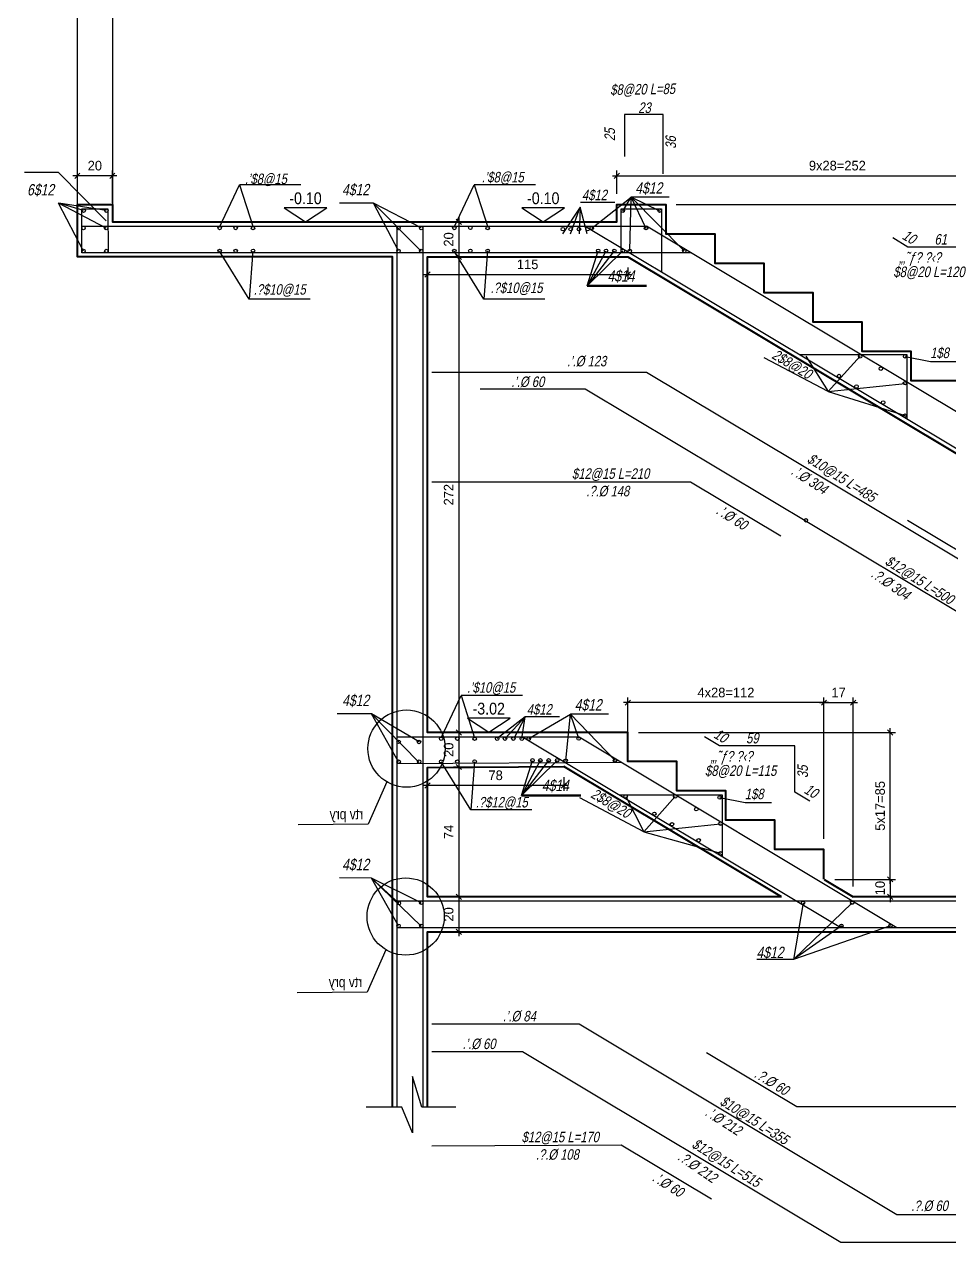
# Model space of a CAD drawing. Header units: inches. Extents: x -5298 to 11252, y 8210 to 22495.
# Drawn here: x 6466 to 6994, y 15013 to 15709 of the extents above; entities that cross this region are included whole.
import ezdxf
from ezdxf.enums import TextEntityAlignment as Align

# ---------------------------------------------------------------- set-up
doc = ezdxf.new("R2010")
doc.units = ezdxf.units.IN
doc.header["$LTSCALE"] = 11
doc.header["$MEASUREMENT"] = 0
doc.layers.get('Defpoints').update_dxf_attribs({"color": 40})
for name, color, linetype in [('BAR', 6, 'Continuous'), ('break', 1, 'Continuous'), ('C-TEXT3', 3, 'Continuous'), ('dim-50-v', 2, 'Continuous'), ('DIM_50', 3, 'Continuous'), ('iron-txt', 3, 'Continuous'), ('IRON6', 6, 'Continuous'), ('otm-text', 1, 'Continuous'), ('P-lines', 3, 'Continuous'), ('STAM', 1, 'Continuous'), ('TEXT3', 3, 'Continuous')]:
    doc.layers.add(name, color=color, linetype=linetype)
doc.layers.add('W', color=1, linetype='Continuous', lineweight=50)
doc.layers.add('W-Conc', color=3, linetype='Continuous', lineweight=40)
doc.styles.add('danmm', font='danmm.shx', dxfattribs={"width": 0.9})
doc.styles.add('HEBREW', font='hebtxt-weld.shx', dxfattribs={"width": 0.8, "oblique": 12})
doc.styles.add('HEBTXT', font='hebtxt-weld.shx')
doc.styles.add('ROMANS', font='romans')
doc.styles.add('tecno', font='techno_m')
doc.dimstyles.new('25', dxfattribs={"dimtxt": 5.5, "dimasz": 3, "dimexe": 3, "dimexo": 6, "dimgap": 3, "dimtad": 1, "dimdec": 0, "dimrnd": 0.5, "dimdsep": 46, "dimtxsty": 'HEBTXT', "dimblk1": 'OBLIQUE', "dimblk2": 'OBLIQUE', "dimsah": 1, "dimcen": 1, "dimdle": 2.5, "dimclre": 9, "dimclrt": 3, "dimadec": 0, "dimazin": 0, "dimtfac": 1, "dimtdec": 0, "dimtix": 1, "dimtmove": 2, "dimatfit": 3, "dimldrblk": 'OBLIQUE', "dimfxl": 1, "dimtolj": 1, "dimarcsym": 0})

# ---------------------------------------------------------------- blocks, each defined once
blk = doc.blocks.new('MF1')
blk.add_lwpolyline([(30, 20), (0, 0), (-30, 20)], close=True)
at = {"style": 'ROMANS'}
blk.add_attdef('0', text='', height=6, dxfattribs=at).set_placement((0, 25), align=Align.CENTER)
blk = doc.blocks.new('_OBLIQUE')
at = {"color": 0, "linetype": 'ByBlock'}
blk.add_line((-0.5, -0.5), (0.5, 0.5), dxfattribs=at)
blk = doc.blocks.new('*D843')
at = {"layer": 'Defpoints', "color": 0, "ltscale": 5, "transparency": 16777216}
for p in [(6719.41, 15596.47, 0.01), (6714.12, 15576.48), (6726.38, 15576.48, 0.01)]:
    blk.add_point(p, dxfattribs=at)
at = {"layer": 'dim-50-v', "color": 9, "lineweight": -2, "ltscale": 5, "transparency": 16777216}
for p, q in [((6713.41, 15596.47), (6711.12, 15596.47)), ((6720.38, 15576.48), (6711.12, 15576.48))]:
    blk.add_line(p, q, dxfattribs=at)
at = {"layer": 'dim-50-v', "color": 0, "lineweight": -2, "ltscale": 5, "transparency": 16777216}
blk.add_line((6714.12, 15598.97), (6714.12, 15573.98), dxfattribs=at)
at = {"layer": 'dim-50-v', "color": 0, "lineweight": -2, "ltscale": 5, "transparency": 16777216, "xscale": 3, "yscale": 3, "zscale": 3}
for p, rotation in [((6714.12, 15596.47), 90), ((6714.12, 15576.48), 270)]:
    blk.add_blockref('_OBLIQUE', p, dxfattribs=dict(at, rotation=rotation))
at = {"layer": 'dim-50-v', "color": 3, "ltscale": 5, "transparency": 16777216, "insert": (6708.37, 15586.48), "char_height": 5.5, "attachment_point": 5, "rotation": 90, "style": 'HEBTXT'}
blk.add_mtext('\\A1;20', dxfattribs=at)
blk = doc.blocks.new('*D844')
at = {"layer": 'Defpoints', "color": 0, "ltscale": 5, "transparency": 16777216}
for p in [(6726.38, 15576.48, 0.01), (6714.12, 15304.88), (6741.05, 15304.88, 0.01)]:
    blk.add_point(p, dxfattribs=at)
at = {"layer": 'dim-50-v', "color": 9, "lineweight": -2, "ltscale": 5, "transparency": 16777216}
for p, q in [((6720.38, 15576.48), (6711.12, 15576.48)), ((6735.05, 15304.88), (6711.12, 15304.88))]:
    blk.add_line(p, q, dxfattribs=at)
at = {"layer": 'dim-50-v', "color": 0, "lineweight": -2, "ltscale": 5, "transparency": 16777216}
blk.add_line((6714.12, 15578.98), (6714.12, 15302.38), dxfattribs=at)
at = {"layer": 'dim-50-v', "color": 0, "lineweight": -2, "ltscale": 5, "transparency": 16777216, "xscale": 3, "yscale": 3, "zscale": 3}
for p, rotation in [((6714.12, 15576.48), 90), ((6714.12, 15304.88), 270)]:
    blk.add_blockref('_OBLIQUE', p, dxfattribs=dict(at, rotation=rotation))
at = {"layer": 'dim-50-v', "color": 3, "ltscale": 5, "transparency": 16777216, "insert": (6708.37, 15440.68), "char_height": 5.5, "attachment_point": 5, "rotation": 90, "style": 'HEBTXT'}
blk.add_mtext('\\A1;272', dxfattribs=at)
blk = doc.blocks.new('*D845')
at = {"layer": 'Defpoints', "color": 0, "ltscale": 5, "transparency": 16777216}
for p in [(6741.05, 15304.88, 0.01), (6714.12, 15285.12), (6735.22, 15285.12, 0.01)]:
    blk.add_point(p, dxfattribs=at)
at = {"layer": 'dim-50-v', "color": 9, "lineweight": -2, "ltscale": 5, "transparency": 16777216}
for p, q in [((6735.05, 15304.88), (6711.12, 15304.88)), ((6729.22, 15285.12), (6711.12, 15285.12))]:
    blk.add_line(p, q, dxfattribs=at)
at = {"layer": 'dim-50-v', "color": 0, "lineweight": -2, "ltscale": 5, "transparency": 16777216}
blk.add_line((6714.12, 15307.38), (6714.12, 15282.62), dxfattribs=at)
at = {"layer": 'dim-50-v', "color": 0, "lineweight": -2, "ltscale": 5, "transparency": 16777216, "xscale": 3, "yscale": 3, "zscale": 3}
for p, rotation in [((6714.12, 15304.88), 90), ((6714.12, 15285.12), 270)]:
    blk.add_blockref('_OBLIQUE', p, dxfattribs=dict(at, rotation=rotation))
at = {"layer": 'dim-50-v', "color": 3, "ltscale": 5, "transparency": 16777216, "insert": (6708.37, 15295), "char_height": 5.5, "attachment_point": 5, "rotation": 90, "style": 'HEBTXT'}
blk.add_mtext('\\A1;20', dxfattribs=at)
blk = doc.blocks.new('*D846')
at = {"layer": 'Defpoints', "color": 0, "ltscale": 5, "transparency": 16777216}
for p in [(6735.22, 15285.12, 0.01), (6714.12, 15210.97), (6743.55, 15210.97, 0.01)]:
    blk.add_point(p, dxfattribs=at)
at = {"layer": 'dim-50-v', "color": 9, "lineweight": -2, "ltscale": 5, "transparency": 16777216}
for p, q in [((6729.22, 15285.12), (6711.12, 15285.12)), ((6737.55, 15210.97), (6711.12, 15210.97))]:
    blk.add_line(p, q, dxfattribs=at)
at = {"layer": 'dim-50-v', "color": 0, "lineweight": -2, "ltscale": 5, "transparency": 16777216}
blk.add_line((6714.12, 15287.62), (6714.12, 15208.47), dxfattribs=at)
at = {"layer": 'dim-50-v', "color": 0, "lineweight": -2, "ltscale": 5, "transparency": 16777216, "xscale": 3, "yscale": 3, "zscale": 3}
for p, rotation in [((6714.12, 15285.12), 90), ((6714.12, 15210.97), 270)]:
    blk.add_blockref('_OBLIQUE', p, dxfattribs=dict(at, rotation=rotation))
at = {"layer": 'dim-50-v', "color": 3, "ltscale": 5, "transparency": 16777216, "insert": (6708.37, 15248.04), "char_height": 5.5, "attachment_point": 5, "rotation": 90, "style": 'HEBTXT'}
blk.add_mtext('\\A1;74', dxfattribs=at)
blk = doc.blocks.new('*D847')
at = {"layer": 'Defpoints', "color": 0, "ltscale": 5, "transparency": 16777216}
for p in [(6743.55, 15210.97, 0.01), (6714.12, 15190.97), (6743.55, 15190.97, 0.01)]:
    blk.add_point(p, dxfattribs=at)
at = {"layer": 'dim-50-v', "color": 0, "lineweight": -2, "ltscale": 5, "transparency": 16777216}
blk.add_line((6714.12, 15213.47), (6714.12, 15188.47), dxfattribs=at)
at = {"layer": 'dim-50-v', "color": 9, "lineweight": -2, "ltscale": 5, "transparency": 16777216}
for p, q in [((6737.55, 15210.97), (6711.12, 15210.97)), ((6737.55, 15190.97), (6711.12, 15190.97))]:
    blk.add_line(p, q, dxfattribs=at)
at = {"layer": 'dim-50-v', "color": 0, "lineweight": -2, "ltscale": 5, "transparency": 16777216, "xscale": 3, "yscale": 3, "zscale": 3}
for p, rotation in [((6714.12, 15210.97), 90), ((6714.12, 15190.97), 270)]:
    blk.add_blockref('_OBLIQUE', p, dxfattribs=dict(at, rotation=rotation))
at = {"layer": 'dim-50-v', "color": 3, "ltscale": 5, "transparency": 16777216, "insert": (6708.37, 15200.97), "char_height": 5.5, "attachment_point": 5, "rotation": 90, "style": 'HEBTXT'}
blk.add_mtext('\\A1;20', dxfattribs=at)
blk = doc.blocks.new('*D818')
at = {"layer": 'Defpoints', "color": 0, "ltscale": 5, "transparency": 16777216}
for p in [(7056.33, 15622.86), (6804.33, 15606.47, 0.01), (7056.33, 15455.54, 0.01)]:
    blk.add_point(p, dxfattribs=at)
at = {"layer": 'dim-50-v', "color": 0, "lineweight": -2, "ltscale": 5, "transparency": 16777216}
blk.add_line((6801.83, 15622.86), (7058.83, 15622.86), dxfattribs=at)
at = {"layer": 'dim-50-v', "color": 9, "lineweight": -2, "ltscale": 5, "transparency": 16777216}
for p, q in [((6804.33, 15612.47), (6804.33, 15625.86)), ((7056.33, 15461.54), (7056.33, 15625.86))]:
    blk.add_line(p, q, dxfattribs=at)
at = {"layer": 'dim-50-v', "color": 0, "lineweight": -2, "ltscale": 5, "transparency": 16777216, "xscale": 3, "yscale": 3, "zscale": 3, "rotation": 180}
blk.add_blockref('_OBLIQUE', (6804.33, 15622.86), dxfattribs=at)
at = {"layer": 'dim-50-v', "color": 0, "lineweight": -2, "ltscale": 5, "transparency": 16777216, "xscale": 3, "yscale": 3, "zscale": 3}
blk.add_blockref('_OBLIQUE', (7056.33, 15622.86), dxfattribs=at)
at = {"layer": 'dim-50-v', "color": 3, "ltscale": 5, "transparency": 16777216, "insert": (6930.33, 15628.61), "char_height": 5.5, "attachment_point": 5, "style": 'HEBTXT'}
blk.add_mtext('\\A1;9x28=252', dxfattribs=at)
blk = doc.blocks.new('*D819')
at = {"layer": 'Defpoints', "color": 0, "ltscale": 5, "transparency": 16777216}
for p in [(6496.31, 15622.86), (6496.31, 15602.38, 0.01), (6516.31, 15601.47, 0.01)]:
    blk.add_point(p, dxfattribs=at)
at = {"layer": 'dim-50-v', "color": 0, "lineweight": -2, "ltscale": 5, "transparency": 16777216}
blk.add_line((6518.81, 15622.86), (6493.81, 15622.86), dxfattribs=at)
at = {"layer": 'dim-50-v', "color": 9, "lineweight": -2, "ltscale": 5, "transparency": 16777216}
for p, q in [((6496.31, 15608.38), (6496.31, 15625.86)), ((6516.31, 15607.47), (6516.31, 15625.86))]:
    blk.add_line(p, q, dxfattribs=at)
at = {"layer": 'dim-50-v', "color": 0, "lineweight": -2, "ltscale": 5, "transparency": 16777216, "xscale": 3, "yscale": 3, "zscale": 3, "rotation": 180}
blk.add_blockref('_OBLIQUE', (6496.31, 15622.86), dxfattribs=at)
at = {"layer": 'dim-50-v', "color": 0, "lineweight": -2, "ltscale": 5, "transparency": 16777216, "xscale": 3, "yscale": 3, "zscale": 3}
blk.add_blockref('_OBLIQUE', (6516.31, 15622.86), dxfattribs=at)
at = {"layer": 'dim-50-v', "color": 3, "ltscale": 5, "transparency": 16777216, "insert": (6506.31, 15628.61), "char_height": 5.5, "attachment_point": 5, "style": 'HEBTXT'}
blk.add_mtext('\\A1;20', dxfattribs=at)
blk = doc.blocks.new('*D820')
at = {"layer": 'Defpoints', "color": 0, "ltscale": 5, "transparency": 16777216}
for p in [(6832.33, 15606.47, 0.01), (7056.33, 15455.54, 0.01), (7073.99, 15455.54)]:
    blk.add_point(p, dxfattribs=at)
at = {"layer": 'dim-50-v', "color": 0, "lineweight": -2, "ltscale": 5, "transparency": 16777216}
blk.add_line((7073.99, 15608.97), (7073.99, 15453.04), dxfattribs=at)
at = {"layer": 'dim-50-v', "color": 9, "lineweight": -2, "ltscale": 5, "transparency": 16777216}
for p, q in [((6838.33, 15606.47), (7076.99, 15606.47)), ((7062.33, 15455.54), (7076.99, 15455.54))]:
    blk.add_line(p, q, dxfattribs=at)
at = {"layer": 'dim-50-v', "color": 0, "lineweight": -2, "ltscale": 5, "transparency": 16777216, "xscale": 3, "yscale": 3, "zscale": 3}
for p, rotation in [((7073.99, 15606.47), 90), ((7073.99, 15455.54), 270)]:
    blk.add_blockref('_OBLIQUE', p, dxfattribs=dict(at, rotation=rotation))
at = {"layer": 'dim-50-v', "color": 3, "ltscale": 5, "transparency": 16777216, "insert": (7068.24, 15531.01), "char_height": 5.5, "attachment_point": 5, "rotation": 90, "style": 'HEBTXT'}
blk.add_mtext('\\A1;9x17=153', dxfattribs=at)
blk = doc.blocks.new('*D862')
at = {"layer": 'Defpoints', "color": 0, "ltscale": 5, "transparency": 16777216}
for p in [(6922.87, 15220.97, 0.01), (6939.38, 15210.97, 0.01), (6960.5, 15210.97)]:
    blk.add_point(p, dxfattribs=at)
at = {"layer": 'dim-50-v', "color": 9, "lineweight": -2, "ltscale": 5, "transparency": 16777216}
for p, q in [((6928.87, 15220.97), (6963.5, 15220.97)), ((6945.38, 15210.97), (6963.5, 15210.97))]:
    blk.add_line(p, q, dxfattribs=at)
at = {"layer": 'dim-50-v', "color": 0, "lineweight": -2, "ltscale": 5, "transparency": 16777216}
for p, q in [((6960.5, 15220.97), (6960.5, 15223.97)), ((6960.5, 15220.97), (6960.5, 15210.97)), ((6960.5, 15210.97), (6960.5, 15207.97))]:
    blk.add_line(p, q, dxfattribs=at)
at = {"layer": 'dim-50-v', "color": 0, "lineweight": -2, "ltscale": 5, "transparency": 16777216, "xscale": 3, "yscale": 3, "zscale": 3}
for p, rotation in [((6960.5, 15220.97), 270), ((6960.5, 15210.97), 90)]:
    blk.add_blockref('_OBLIQUE', p, dxfattribs=dict(at, rotation=rotation))
at = {"layer": 'dim-50-v', "color": 3, "ltscale": 5, "transparency": 16777216, "insert": (6954.75, 15215.97), "char_height": 5.5, "attachment_point": 5, "rotation": 90, "style": 'HEBTXT'}
blk.add_mtext('\\A1;10', dxfattribs=at)
blk = doc.blocks.new('*D863')
at = {"layer": 'Defpoints', "color": 0, "ltscale": 5, "transparency": 16777216}
for p in [(6810.7, 15304.88, 0.01), (6960.5, 15304.88), (6922.87, 15220.97, 0.01)]:
    blk.add_point(p, dxfattribs=at)
at = {"layer": 'dim-50-v', "color": 9, "lineweight": -2, "ltscale": 5, "transparency": 16777216}
for p, q in [((6816.7, 15304.88), (6963.5, 15304.88)), ((6928.87, 15220.97), (6963.5, 15220.97))]:
    blk.add_line(p, q, dxfattribs=at)
at = {"layer": 'dim-50-v', "color": 0, "lineweight": -2, "ltscale": 5, "transparency": 16777216}
blk.add_line((6960.5, 15218.47), (6960.5, 15307.38), dxfattribs=at)
at = {"layer": 'dim-50-v', "color": 0, "lineweight": -2, "ltscale": 5, "transparency": 16777216, "xscale": 3, "yscale": 3, "zscale": 3}
for p, rotation in [((6960.5, 15304.88), 90), ((6960.5, 15220.97), 270)]:
    blk.add_blockref('_OBLIQUE', p, dxfattribs=dict(at, rotation=rotation))
at = {"layer": 'dim-50-v', "color": 3, "ltscale": 5, "transparency": 16777216, "insert": (6954.75, 15262.92), "char_height": 5.5, "attachment_point": 5, "rotation": 90, "style": 'HEBTXT'}
blk.add_mtext('\\A1;5x17=85', dxfattribs=at)
blk = doc.blocks.new('*D864')
at = {"layer": 'Defpoints', "color": 0, "ltscale": 5, "transparency": 16777216}
for p in [(6810.7, 15321.9), (6810.7, 15288.24, 0.01), (6922.7, 15238.02, 0.01)]:
    blk.add_point(p, dxfattribs=at)
at = {"layer": 'dim-50-v', "color": 9, "lineweight": -2, "ltscale": 5, "transparency": 16777216}
for p, q in [((6810.7, 15294.24), (6810.7, 15324.9)), ((6922.7, 15244.02), (6922.7, 15324.9))]:
    blk.add_line(p, q, dxfattribs=at)
at = {"layer": 'dim-50-v', "color": 0, "lineweight": -2, "ltscale": 5, "transparency": 16777216}
blk.add_line((6925.2, 15321.9), (6808.2, 15321.9), dxfattribs=at)
at = {"layer": 'dim-50-v', "color": 0, "lineweight": -2, "ltscale": 5, "transparency": 16777216, "xscale": 3, "yscale": 3, "zscale": 3, "rotation": 180}
blk.add_blockref('_OBLIQUE', (6810.7, 15321.9), dxfattribs=at)
at = {"layer": 'dim-50-v', "color": 0, "lineweight": -2, "ltscale": 5, "transparency": 16777216, "xscale": 3, "yscale": 3, "zscale": 3}
blk.add_blockref('_OBLIQUE', (6922.7, 15321.9), dxfattribs=at)
at = {"layer": 'dim-50-v', "color": 3, "ltscale": 5, "transparency": 16777216, "insert": (6866.7, 15327.65), "char_height": 5.5, "attachment_point": 5, "style": 'HEBTXT'}
blk.add_mtext('\\A1;4x28=112', dxfattribs=at)
blk = doc.blocks.new('*D865')
at = {"layer": 'Defpoints', "color": 0, "ltscale": 5, "transparency": 16777216}
for p in [(6939.38, 15321.9), (6922.7, 15238.02, 0.01), (6939.38, 15210.97, 0.01)]:
    blk.add_point(p, dxfattribs=at)
at = {"layer": 'dim-50-v', "color": 9, "lineweight": -2, "ltscale": 5, "transparency": 16777216}
for p, q in [((6922.7, 15244.02), (6922.7, 15324.9)), ((6939.38, 15216.97), (6939.38, 15324.9))]:
    blk.add_line(p, q, dxfattribs=at)
at = {"layer": 'dim-50-v', "color": 0, "lineweight": -2, "ltscale": 5, "transparency": 16777216}
blk.add_line((6920.2, 15321.9), (6941.88, 15321.9), dxfattribs=at)
at = {"layer": 'dim-50-v', "color": 0, "lineweight": -2, "ltscale": 5, "transparency": 16777216, "xscale": 3, "yscale": 3, "zscale": 3, "rotation": 180}
blk.add_blockref('_OBLIQUE', (6922.7, 15321.9), dxfattribs=at)
at = {"layer": 'dim-50-v', "color": 0, "lineweight": -2, "ltscale": 5, "transparency": 16777216, "xscale": 3, "yscale": 3, "zscale": 3}
blk.add_blockref('_OBLIQUE', (6939.38, 15321.9), dxfattribs=at)
at = {"layer": 'dim-50-v', "color": 3, "ltscale": 5, "transparency": 16777216, "insert": (6931.04, 15327.65), "char_height": 5.5, "attachment_point": 5, "style": 'HEBTXT'}
blk.add_mtext('\\A1;17', dxfattribs=at)
blk = doc.blocks.new('*D830')
at = {"layer": 'Defpoints', "color": 0, "ltscale": 5, "transparency": 16777216}
for p in [(6696.22, 15284.88, 0.01), (6774.17, 15285.35, 0.01), (6696.22, 15274.62)]:
    blk.add_point(p, dxfattribs=at)
at = {"layer": 'dim-50-v', "color": 0, "lineweight": -2, "ltscale": 5, "transparency": 16777216}
blk.add_line((6776.67, 15274.62), (6693.72, 15274.62), dxfattribs=at)
at = {"layer": 'dim-50-v', "color": 9, "lineweight": -2, "ltscale": 5, "transparency": 16777216}
for p, q in [((6696.22, 15278.88), (6696.22, 15271.62)), ((6774.17, 15279.35), (6774.17, 15271.62))]:
    blk.add_line(p, q, dxfattribs=at)
at = {"layer": 'dim-50-v', "color": 0, "lineweight": -2, "ltscale": 5, "transparency": 16777216, "xscale": 3, "yscale": 3, "zscale": 3, "rotation": 180}
blk.add_blockref('_OBLIQUE', (6696.22, 15274.62), dxfattribs=at)
at = {"layer": 'dim-50-v', "color": 0, "lineweight": -2, "ltscale": 5, "transparency": 16777216, "xscale": 3, "yscale": 3, "zscale": 3}
blk.add_blockref('_OBLIQUE', (6774.17, 15274.62), dxfattribs=at)
at = {"layer": 'dim-50-v', "color": 3, "ltscale": 5, "transparency": 16777216, "insert": (6735.2, 15280.37), "char_height": 5.5, "attachment_point": 5, "style": 'HEBTXT'}
blk.add_mtext('\\A1;78', dxfattribs=at)
blk = doc.blocks.new('*D831')
at = {"layer": 'Defpoints', "color": 0, "linetype": 'Continuous', "transparency": 16777216}
for p in [(6810.67, 15576.51, 0.01), (6696.22, 15566.47, 0.01), (6810.67, 15566.47)]:
    blk.add_point(p, dxfattribs=at)
at = {"layer": 'dim-50-v', "color": 9, "linetype": 'Continuous', "lineweight": -2, "transparency": 16777216}
for p, q in [((6696.22, 15572.47), (6696.22, 15569.47)), ((6810.67, 15570.51), (6810.67, 15563.47))]:
    blk.add_line(p, q, dxfattribs=at)
at = {"layer": 'dim-50-v', "color": 0, "linetype": 'Continuous', "lineweight": -2, "transparency": 16777216}
blk.add_line((6693.72, 15566.47), (6813.17, 15566.47), dxfattribs=at)
at = {"layer": 'dim-50-v', "color": 0, "linetype": 'Continuous', "lineweight": -2, "transparency": 16777216, "xscale": 3, "yscale": 3, "zscale": 3, "rotation": 180}
blk.add_blockref('_OBLIQUE', (6696.22, 15566.47), dxfattribs=at)
at = {"layer": 'dim-50-v', "color": 0, "linetype": 'Continuous', "lineweight": -2, "transparency": 16777216, "xscale": 3, "yscale": 3, "zscale": 3}
blk.add_blockref('_OBLIQUE', (6810.67, 15566.47), dxfattribs=at)
at = {"layer": 'dim-50-v', "color": 3, "linetype": 'Continuous', "transparency": 16777216, "insert": (6753.45, 15572.22), "char_height": 5.5, "attachment_point": 5, "style": 'HEBTXT'}
blk.add_mtext('\\A1;115', dxfattribs=at)

msp = doc.modelspace()

# ---------------------------------------------------------------- linework, layer by layer
at = {"color": 2, "elevation": -0.31}
for points in [[(6673.03, 15276.69), (6662.44, 15252.44), (6622.38, 15252.11)], [(6673.03, 15276.69), (6662.44, 15252.44), (6622.38, 15252.11)], [(6672.51, 15180.79), (6661.91, 15156.53), (6621.86, 15156.2)]]:
    msp.add_lwpolyline(points, dxfattribs=at)
at = {"color": 2}
for centre in [(6684.31, 15295.65, -0.31), (6684.31, 15295.65, -0.31), (6683.79, 15199.74, -0.31)]:
    msp.add_circle(centre, 22.06, dxfattribs=at)
at = {"layer": 'BAR', "linetype": 'Continuous'}
for p, q in [((6908.78, 15520.72, -0.35), (6970.01, 15520.72, -0.35)), ((6970.01, 15520.72, -0.35), (6969.97, 15484.11, -0.36)), ((6805.72, 15269.33, -0.3), (6864.64, 15269.33, -0.3)), ((6864.64, 15269.33, -0.3), (6864.59, 15234.06, -0.31))]:
    msp.add_line(p, q, dxfattribs=at)
at = {"layer": 'BAR'}
for points, elevation in [([(6830.76, 15623.86), (6830.76, 15657.93), (6808.76, 15657.93), (6808.76, 15633.93)], -0.31), ([(6698.72, 15510.72), (6821.3, 15510.72), (7081.84, 15354.68), (7141.84, 15354.68)], -0.3), ([(7183.7, 15344.87), (7047.11, 15344.87), (6786.32, 15500.92), (6726.32, 15500.92)], -0.31), ([(6698.72, 15447.98), (6846.48, 15448), (6897.96, 15417.17)], -0.3), ([(7183.7, 15395.1), (7021.89, 15395.1), (6970.4, 15425.9)], -0.31), ([(6698.72, 15138.38), (6782.9, 15138.38), (6964.28, 15029.45), (7024.28, 15029.45)], -0.3), ([(7183.7, 15013.46), (6932.37, 15013.46), (6750.52, 15122.39), (6698.72, 15122.39)], -0.31), ([(7183.7, 15091.09), (6907.1, 15091.09), (6855.63, 15121.92)], -0.25), ([(6698.72, 15068.69), (6806.94, 15069.34), (6858.38, 15038.45)], -0.3)]:
    msp.add_lwpolyline(points, dxfattribs=dict(at, elevation=elevation))
at = {"layer": 'BAR', "linetype": 'Continuous'}
for points, elevation in [([(6498.82, 15578.87), (6498.81, 15603.97), (6513.81, 15603.97), (6513.82, 15578.87)], -0.3), ([(6806.83, 15578.91), (6806.83, 15603.97), (6829.83, 15603.97), (6829.83, 15567.95)], -0.3), ([(6498.81, 15593.99), (6821.3, 15593.99)], -0.31), ([(6678.72, 15593.99), (6678.72, 15090.97)], -0.3), ([(6693.72, 15090.96), (6693.72, 15593.99)], -0.3), ([(6786.31, 15593.99), (7047.11, 15437.95)], -0.31), ([(7081.84, 15437.95), (6821.3, 15593.99)], -0.3), ([(7022.16, 15550.56), (7013.63, 15555.77), (7013.63, 15582.1), (6970.52, 15582.1), (6961.98, 15587.31)], -0.31), ([(6846.48, 15578.91), (6498.82, 15578.87)], -0.31), ([(6678.72, 15302.39), (6782.9, 15302.39)], -0.31), ([(6750.52, 15302.39), (6932.37, 15193.46)], -0.31), ([(6782.9, 15302.39), (6964.28, 15193.46)], -0.3), ([(6914.6, 15265.64), (6906.06, 15270.85), (6906.06, 15297.18), (6862.95, 15297.18), (6854.42, 15302.4)], -0.31), ([(6678.72, 15287.18), (6806.94, 15287.95)], -0.31), ([(7203.72, 15208.6), (6678.72, 15208.6)], -0.31), ([(6678.72, 15193.46), (7203.72, 15193.46)], -0.31)]:
    msp.add_lwpolyline(points, dxfattribs=dict(at, elevation=elevation))
at = {"layer": 'break', "elevation": -0.31}
msp.add_lwpolyline([(6712.42, 15090.92), (6692.96, 15090.92), (6687.78, 15108.34), (6687.78, 15076.24), (6681.66, 15090.92), (6661.27, 15090.92)], dxfattribs=at)
at = {"layer": 'IRON6'}
for centre in [(6499.91, 15602.95, -0.3), (6512.84, 15602.96, -0.3), (6807.84, 15602.95, -0.3), (6828.83, 15602.95, -0.3), (6499.84, 15592.98, -0.31), (6512.77, 15592.99, -0.31), (6577.57, 15593.04, -0.2), (6586.77, 15593.06, -0.2), (6596.64, 15592.99, -0.2), (6679.71, 15593.04, -0.32), (6692.64, 15593.05, -0.32), (6711.58, 15593.06, -0.2), (6720.78, 15593.08, -0.2), (6730.66, 15593.01, -0.2), (6773.54, 15592.35, -0.3), (6778.06, 15592.34, -0.3), (6782.75, 15592.34, -0.3), (6787.67, 15592.34, -0.3), (6790.03, 15592.97, -0.31), (6821.03, 15592.98, -0.31), (6499.83, 15579.83, -0.31), (6512.82, 15579.83, -0.3), (6577.57, 15579.88, -0.31), (6586.77, 15579.93, -0.31), (6596.64, 15579.99, -0.31), (6679.7, 15579.89, -0.31), (6692.69, 15579.89, -0.31), (6711.58, 15579.9, -0.31), (6720.78, 15579.95, -0.31), (6730.66, 15580.01, -0.31), (6793.72, 15579.94, -0.31), (6798.24, 15579.94, -0.31), (6802.93, 15579.94, -0.31), (6807.85, 15579.94, -0.31), (6811.79, 15579.91, -0.31), (6842.91, 15579.89, -0.31), (6943.36, 15519.74, -0.35), (6969.01, 15519.7, -0.35), (6955.18, 15512.66, -0.31), (6931.24, 15508.47, -0.3), (6968.98, 15504.34, -0.31), (6941.24, 15502.48, -0.3), (6956.51, 15493.34, -0.3), (6968.97, 15485.87, -0.31), (6912.37, 15426.06, -0.31), (6704.11, 15301.34, -0.2), (6713.31, 15301.36, -0.2), (6723.19, 15301.3, -0.2), (6736.04, 15301.34, -0.3), (6740.56, 15301.34, -0.3), (6745.26, 15301.34, -0.3), (6750.17, 15301.34, -0.3), (6754.15, 15301.36, -0.31), (6782.64, 15301.39, -0.3), (6679.77, 15299.48, -0.31), (6691.45, 15299.46, -0.31), (6679.76, 15288.15, -0.31), (6691.49, 15288.15, -0.31), (6704.11, 15288.18, -0.31), (6713.31, 15288.24, -0.31), (6723.19, 15288.3, -0.31), (6756.22, 15288.94, -0.31), (6760.74, 15288.93, -0.31), (6765.43, 15288.93, -0.31), (6770.35, 15288.93, -0.31), (6775.22, 15288.76, -0.31), (6803.39, 15288.93, -0.31), (6809.45, 15268.26, -0.31), (6837.68, 15268.33, -0.3), (6863.14, 15267.75, -0.3), (6849.79, 15261.05, -0.3), (6825.86, 15258.43, -0.31), (6835.86, 15252.44, -0.31), (6863.59, 15252.73, -0.3), (6851.13, 15243.3, -0.31), (6863.59, 15235.83, -0.31), (6679.9, 15207.39, -0.31), (6692.75, 15207.61, -0.3), (6910.76, 15207.55, -0.31), (6938.8, 15207.6, -0.3), (6679.74, 15194.42, -0.31), (6692.71, 15194.45, -0.31), (6932.62, 15194.46, -0.31), (6960.65, 15194.46, -0.31)]:
    msp.add_circle(centre, 1, dxfattribs=at)
at = {"layer": 'STAM', "ltscale": 50}
for p, q in [((6577.57, 15593.52, -0.31), (6588.89, 15617.64, -0.31)), ((6588.89, 15617.64, -0.31), (6596.64, 15593.47, -0.31)), ((6711.58, 15593.54, -0.31), (6722.9, 15617.66, -0.31)), ((6722.9, 15617.66, -0.31), (6730.66, 15593.49, -0.31)), ((6594.44, 15552.38, -0.4), (6577.57, 15579.82, -0.31)), ((6596.49, 15579.86, -0.31), (6594.44, 15552.38, -0.4)), ((6728.46, 15552.4, -0.4), (6711.58, 15579.84, -0.31)), ((6730.5, 15579.88, -0.31), (6728.46, 15552.4, -0.4)), ((6704.11, 15301.83, -0.31), (6715.43, 15325.94, -0.31)), ((6715.43, 15325.94, -0.31), (6723.19, 15301.78, -0.31)), ((6720.98, 15260.68, -0.4), (6704.11, 15288.13, -0.31)), ((6723.03, 15288.17, -0.31), (6720.98, 15260.68, -0.4))]:
    msp.add_line(p, q, dxfattribs=at)
at = {"layer": 'STAM'}
for p, q in [((6623.91, 15617.64, -0.31), (6588.89, 15617.64, -0.31)), ((6757.92, 15617.66, -0.31), (6722.9, 15617.66, -0.31)), ((6790.03, 15592.97, -0.31), (6812.51, 15610.58, -0.31)), ((6807.87, 15602.72, -0.3), (6812.51, 15610.58, -0.31)), ((6811.79, 15579.91, -0.31), (6812.51, 15610.58, -0.31)), ((6821.06, 15592.75, -0.31), (6812.51, 15610.58, -0.31)), ((6834.21, 15610.58, -0.31), (6812.51, 15610.58, -0.31)), ((6842.91, 15579.89, -0.31), (6812.51, 15610.58, -0.31)), ((6828.86, 15602.72, -0.3), (6812.51, 15610.58, -0.31)), ((6512.77, 15592.99, -0.31), (6485.64, 15607.13, -0.31)), ((6499.83, 15579.83, -0.31), (6485.64, 15607.13, -0.31)), ((6512.84, 15602.96, -0.3), (6485.72, 15607.13, -0.31)), ((6499.84, 15602.97, -0.31), (6485.72, 15607.13, -0.31)), ((6692.64, 15593.05, -0.32), (6665.52, 15607.19, -0.31)), ((6679.7, 15579.89, -0.31), (6665.52, 15607.19, -0.31)), ((6629.3, 15552.38, -0.4), (6594.44, 15552.38, -0.4)), ((6763.32, 15552.4, -0.4), (6728.46, 15552.4, -0.4)), ((6943.36, 15519.74, -0.35), (6925.17, 15499.53, -0.37)), ((6925.17, 15499.53, -0.37), (6968.97, 15504.12, -0.36)), ((6750.45, 15325.94, -0.31), (6715.43, 15325.94, -0.31)), ((6691.45, 15299.46, -0.31), (6664.32, 15315.45, -0.31)), ((6679.76, 15288.15, -0.31), (6664.32, 15315.45, -0.31)), ((6754.15, 15301.36, -0.31), (6777.91, 15315.38, -0.31)), ((6775.22, 15288.76, -0.31), (6777.91, 15315.38, -0.31)), ((6782.64, 15301.39, -0.3), (6777.91, 15315.38, -0.31)), ((6799.62, 15315.38, -0.31), (6777.91, 15315.38, -0.31)), ((6803.39, 15288.93, -0.31), (6777.91, 15315.38, -0.31)), ((6837.68, 15268.33, -0.3), (6819.79, 15248.14, -0.31)), ((6755.85, 15260.68, -0.4), (6720.98, 15260.68, -0.4)), ((6819.79, 15248.14, -0.31), (6863.59, 15252.73, -0.3)), ((6692.75, 15207.61, -0.3), (6664.3, 15221.72, -0.31)), ((6679.74, 15194.42, -0.31), (6664.3, 15221.72, -0.31)), ((6679.9, 15207.39, -0.31), (6664.43, 15221.5, -0.31)), ((6938.8, 15207.6, -0.3), (6905.23, 15175.1, -0.31)), ((6910.76, 15207.55, -0.31), (6905.23, 15175.1, -0.31)), ((6960.65, 15194.46, -0.31), (6905.23, 15175.1, -0.31)), ((6932.62, 15194.46, -0.31), (6905.23, 15175.1, -0.31)), ((6905.23, 15175.1, -0.31), (6884.4, 15175.1, -0.31))]:
    msp.add_line(p, q, dxfattribs=at)
at = {"layer": 'STAM', "linetype": 'Continuous'}
for p, q in [((6925.17, 15499.53, -0.37), (6888.61, 15518.83, -0.37)), ((6912.37, 15519.74, -0.31), (6925.17, 15499.53, -0.37)), ((6819.79, 15248.14, -0.31), (6783.23, 15267.44, -0.31)), ((6809.45, 15268.26, -0.31), (6819.79, 15248.14, -0.31))]:
    msp.add_line(p, q, dxfattribs=at)
at = {"layer": 'STAM', "linetype": 'Continuous', "elevation": -0.3}
msp.add_lwpolyline([(6496.31, 15816.46), (6516.31, 15816.46), (6516.31, 15606.47), (6496.31, 15606.47)], close=True, dxfattribs=at)
at = {"layer": 'STAM'}
for points, elevation in [([(6512.72, 15597.18), (6485.64, 15624.63), (6466.06, 15624.63)], -0.3), ([(6692.59, 15579.74), (6665.52, 15607.19), (6645.93, 15607.19)], -0.31), ([(6691.4, 15287.99), (6664.32, 15315.45), (6644.74, 15315.45)], -0.31), ([(6692.61, 15194.29), (6664.3, 15221.72), (6645.96, 15221.75)], -0.32)]:
    msp.add_lwpolyline(points, dxfattribs=dict(at, elevation=elevation))
at = {"layer": 'STAM', "linetype": 'Continuous'}
for points, elevation in [([(6787.48, 15589.65), (6783.41, 15604.84), (6773.35, 15589.65)], 58220), ([(6777.87, 15589.65), (6783.41, 15604.84), (6782.9, 15589.65)], 58220), ([(6803.25, 15607.53), (6783.59, 15607.53)], -58220.64), ([(6802.93, 15579.94), (6787.47, 15559.93), (6793.72, 15579.94)], -0.33), ([(6807.85, 15579.94), (6787.47, 15559.93), (6793.72, 15579.94)], -0.33), ([(6798.11, 15579.86), (6787.47, 15559.93), (6793.72, 15579.94)], -0.33), ([(6807.85, 15579.94), (6787.47, 15559.93), (6793.72, 15579.94)], -0.33), ([(6969.01, 15519.7), (6983.46, 15516.83), (6998.51, 15516.83)], -0.35), ([(6925.17, 15499.53), (6968.97, 15485.87)], -0.37), ([(6750.17, 15301.34), (6752.08, 15313.7), (6736.04, 15301.34)], -0.32), ([(6740.56, 15301.34), (6752.08, 15313.7), (6745.59, 15301.34)], -0.32), ([(6771.74, 15313.7), (6752.08, 15313.7)], -0.31), ([(6765.43, 15288.93), (6749.98, 15268.92), (6756.22, 15288.94)], -0.33), ([(6770.35, 15288.93), (6749.98, 15268.92), (6756.22, 15288.94)], -0.33), ([(6760.61, 15288.85), (6749.98, 15268.92), (6756.22, 15288.94)], -0.33), ([(6770.35, 15288.93), (6749.98, 15268.92), (6756.22, 15288.94)], -0.33), ([(6863.14, 15267.75), (6877.59, 15264.88), (6892.64, 15264.88)], -0.3), ([(6819.79, 15248.14), (6863.59, 15235.83)], -0.31)]:
    msp.add_lwpolyline(points, dxfattribs=dict(at, elevation=elevation))
at = {"layer": 'W', "ltscale": 5, "elevation": -0.33}
for points in [[(6787.47, 15559.93), (6821.37, 15559.93)], [(6749.98, 15268.92), (6783.87, 15268.92)]]:
    msp.add_lwpolyline(points, dxfattribs=at)
at = {"layer": 'W-Conc', "ltscale": 5, "elevation": -0.3}
for points in [[(6676.22, 15090.97), (6676.22, 15576.47), (6496.31, 15576.47), (6496.31, 15606.47), (6516.31, 15606.47), (6516.31, 15596.47), (6804.33, 15596.47), (6804.33, 15606.47), (6832.33, 15606.47), (6832.33, 15589.7), (6860.33, 15589.7), (6860.33, 15572.93), (6888.33, 15572.93), (6888.33, 15556.16), (6916.33, 15556.16), (6916.33, 15539.39), (6944.33, 15539.39), (6944.33, 15522.62), (6972.33, 15522.62), (6972.33, 15505.85), (7000.33, 15505.85)], [(6922.7, 15221.07), (6922.7, 15238.02), (6894.7, 15238.02), (6894.7, 15254.76), (6866.7, 15254.76), (6866.7, 15271.5), (6838.7, 15271.5), (6838.7, 15288.24), (6810.7, 15288.24), (6810.7, 15304.88), (6696.22, 15304.88), (6696.22, 15576.47), (6810.67, 15576.51), (7046.43, 15435.45)], [(7046.43, 15435.45), (7186.22, 15435.45), (7186.22, 15210.97), (6939.38, 15210.97)], [(6898.35, 15210.97), (6696.22, 15210.97), (6696.22, 15284.88), (6774.21, 15285.35)], [(6898.35, 15210.97), (6774.17, 15285.35)], [(6922.87, 15220.97), (6939.38, 15210.97)], [(6696.22, 15090.97), (6696.23, 15190.97), (7186.22, 15190.97), (7186.22, 15090.97)]]:
    msp.add_lwpolyline(points, dxfattribs=at)

# ---------------------------------------------------------------- block references
at = {"layer": 'P-lines', "color": 3}
ref = msp.add_blockref('MF1', (6626.6, 15596.47, -0.3), dxfattribs=dict(at, xscale=-0.4065600000089035, yscale=0.4065600000089035, zscale=0.4065600000089035))
ref.add_attrib('-3.25', '-0.10', dxfattribs={"layer": 'otm-text', "height": 6.75, "style": 'danmm', "width": 0.9}).set_placement((6626.6, 15606.64, -0.3), align=Align.CENTER)
ref = msp.add_blockref('MF1', (6762.38, 15596.47, -0.3), dxfattribs=dict(at, xscale=-0.4065600000089035, yscale=0.4065600000089035, zscale=0.4065600000089035))
ref.add_attrib('-3.25', '-0.10', dxfattribs={"layer": 'otm-text', "height": 6.75, "style": 'danmm', "width": 0.9}).set_placement((6762.38, 15606.64, -0.3), align=Align.CENTER)
ref = msp.add_blockref('MF1', (6731.25, 15304.96, -0.3), dxfattribs=dict(at, xscale=-0.4065600000089035, yscale=0.4065600000089035, zscale=0.4065600000089035))
ref.add_attrib('-3.25', '-3.02', dxfattribs={"layer": 'otm-text', "height": 6.75, "style": 'danmm', "width": 0.9}).set_placement((6731.25, 15315.12, -0.3), align=Align.CENTER)

# ---------------------------------------------------------------- texts
at = {"layer": 'C-TEXT3', "style": 'HEBREW', "oblique": 12, "width": 0.8}
for s, rotation, p in [('$8@20 L=85', 0.88316, (6837.69, 15669.57, -2966.73)), ('$10@15 L=485', 327.80427, (6949.98, 15436.02, -0.32)), ('.’.%%129 304', 327.23814, (6922.25, 15440.62, -0.31)), ('.’.%%129 60', 327.80427, (6876.56, 15420.16, -0.31)), ('$12@15 L=500', 327.80427, (6994.48, 15377.63, -0.31)), ('.%%154.%%129 304', 325.41699, (6969.3, 15380.18, -0.31)), ('.%%154.%%129 60', 328.31789, (6900.3, 15097.22, -0.25)), ('$10@15 L=355', 327.80427, (6900.11, 15069.07, -0.32)), ('.’.%%129 212', 327.23814, (6873.18, 15074.33, -0.31)), ('$12@15 L=515', 327.80427, (6884.12, 15044.68, -0.31)), ('.%%154.%%129 212', 325.41699, (6858.94, 15047.23, -0.31)), ('.’.%%129 60', 327.80427, (6840.12, 15039.11, -0.31))]:
    msp.add_text(s, height=6, rotation=rotation, dxfattribs=at).set_placement(p, align=Align.RIGHT)
for s, p in [('.’.%%129 123', (6798.4, 15513.96, -0.31)), ('.’.%%129 60', (6762.97, 15502.19, -0.31)), ('$12@15 L=210', (6822.96, 15449.72, -0.32)), ('.%%154.%%129 148', (6811.52, 15439.73, -0.32)), ('.’.%%129 84', (6758.17, 15139.82, -0.31)), ('.’.%%129 60', (6735.17, 15124.01, -0.31)), ('$12@15 L=170', (6794.2, 15070.8, -0.31)), ('.%%154.%%129 108', (6782.76, 15060.81, -0.31)), ('.%%154.%%129 60', (6993.5, 15031.51, -0.31))]:
    msp.add_text(s, height=6, dxfattribs=at).set_placement(p, align=Align.RIGHT)
at = {"layer": 'DIM_50', "style": 'tecno', "text_generation_flag": 2}
for p in [(6659.49, 15255.31, -0.31), (6659.49, 15255.31, -0.31), (6658.97, 15159.4, -0.31)]:
    msp.add_text('rtv pry', height=6, dxfattribs=at).set_placement(p)
at = {"layer": 'iron-txt', "style": 'HEBREW', "oblique": 12, "width": 0.8}
for s, p in [('6$12', (6467.59, 15611.62, -0.32)), ('4$12', (6647.46, 15611.68, -0.33)), ('4$12', (6814.9, 15612.61, -0.31)), ('4$14', (6799.06, 15562.38, -55346.36)), ('4$12', (6647.52, 15319.94, -0.32)), ('4$12', (6780.3, 15317.41, -0.31)), ('4$14', (6761.56, 15271.38, -55346.36)), ('4$12', (6647.5, 15226.21, -0.32)), ('4$12', (6884.14, 15175.98, -0.31))]:
    msp.add_text(s, height=6.5, dxfattribs=at).set_placement(p)
at = {"layer": 'TEXT3', "style": 'HEBREW', "oblique": 12, "width": 0.8}
for s, height, p in [('23', 6.02, (6816.63, 15658.71, -0.31)), ('4$12', 6, (6784.46, 15608.88, -58220.65)), ('61', 6.02, (6985.79, 15583.53, -0.31)), ('„‚˜ƒ\x8e \x8c‹\x8c', 6.02, (6965.57, 15573.17, -0.31)), ('$8@20 L=120', 6.0201, (6962.33, 15564.97, -0.31)), ('1$8', 6.02, (6983.34, 15518.71, -0.35)), ('4$12', 6, (6752.95, 15315.05, -0.32)), ('59', 6.02, (6878.23, 15298.62, -0.31)), ('„‚˜ƒ\x8e \x8c‹\x8c', 6.02, (6858.01, 15288.25, -0.31)), ('$8@20 L=115', 6.0201, (6854.76, 15280.05, -0.31)), ('1$8', 6.02, (6877.47, 15266.76, -0.3))]:
    msp.add_text(s, height=height, dxfattribs=at).set_placement(p)
for s, rotation, p in [('25', 90, (6803.36, 15642.74, -0.31)), ('36', 90, (6838.2, 15638.23, -0.31)), ('10', 329.51542, (6966.83, 15587.09, -0.31)), ('2$8@20', 329.23043, (6892.43, 15518.9, -0.31)), ('10', 329.51542, (6859.26, 15302.17, -0.31)), ('35', 90, (6913.51, 15278.87, -0.31)), ('2$8@20', 329.23043, (6789.02, 15268.09, -0.31)), ('10', 329.51542, (6910.86, 15270.58, -0.31))]:
    msp.add_text(s, height=6.02, rotation=rotation, dxfattribs=at).set_placement(p)
for s, p in [('.’$8@15', (6603.98, 15620.72, -0.4)), ('.’$8@15', (6739.21, 15621.68, -0.31)), ('.%%154$10@15', (6611.87, 15557.55, -0.4)), ('.%%154$10@15', (6747.1, 15558.5, -0.31)), ('.’$10@15', (6732.62, 15330.19, -0.31)), ('.%%154$12@15', (6738.66, 15264.65, -0.31))]:
    msp.add_text(s, height=6, dxfattribs=at).set_placement(p, align=Align.MIDDLE)

# ---------------------------------------------------------------- dimensions: what is measured, and where the dimension line sits
at = {"layer": 'dim-50-v', "ltscale": 5}
for base, p1, p2, picture, middle in [((6496.31, 15622.86, -0.31), (6516.31, 15601.47, -0.3), (6496.31, 15602.38, -0.3), '*D819', (6506.31, 15628.61, -0.31)), ((6939.38, 15321.9, -0.31), (6922.7, 15238.02, -0.3), (6939.38, 15210.97, -0.3), '*D865', (6931.04, 15327.65, -0.31)), ((6696.22, 15274.62, -0.31), (6774.17, 15285.35, -0.3), (6696.22, 15284.88, -0.3), '*D830', (6735.2, 15280.37, -0.31))]:
    dim = msp.add_linear_dim(base=base, p1=p1, p2=p2, dimstyle='25', dxfattribs=at)
    dim.commit()
    dim.dimension.update_dxf_attribs({"geometry": picture, "text_midpoint": middle})
for base, p1, p2, text, picture, middle in [((7056.33, 15622.86, -0.31), (6804.33, 15606.47, -0.3), (7056.33, 15455.54, -0.3), '9x28=<>', '*D818', (6930.33, 15628.61, -0.31)), ((6810.7, 15321.9, -0.31), (6922.7, 15238.02, -0.3), (6810.7, 15288.24, -0.3), '4x28=<>', '*D864', (6866.7, 15327.65, -0.31))]:
    dim = msp.add_linear_dim(base=base, p1=p1, p2=p2, text=text, dimstyle='25', dxfattribs=at)
    dim.commit()
    dim.dimension.update_dxf_attribs({"geometry": picture, "text_midpoint": middle})
for base, p1, p2, text, picture, middle in [((7073.99, 15455.54, -0.31), (6832.33, 15606.47, -0.3), (7056.33, 15455.54, -0.3), '9x17=153', '*D820', (7068.24, 15531.01, -0.31)), ((6960.5, 15304.88, -0.31), (6922.87, 15220.97, -0.3), (6810.7, 15304.88, -0.3), '5x17=85', '*D863', (6954.75, 15262.92, -0.31))]:
    dim = msp.add_linear_dim(base=base, p1=p1, p2=p2, angle=90, text=text, dimstyle='25', dxfattribs=at)
    dim.commit()
    dim.dimension.update_dxf_attribs({"geometry": picture, "text_midpoint": middle})
for base, p1, p2, picture, middle in [((6714.12, 15576.48, -0.31), (6719.41, 15596.47, -0.3), (6726.38, 15576.48, -0.3), '*D843', (6708.37, 15586.48, -0.31)), ((6714.12, 15304.88, -0.31), (6726.38, 15576.48, -0.3), (6741.05, 15304.88, -0.3), '*D844', (6708.37, 15440.68, -0.31)), ((6714.12, 15285.12, -0.31), (6741.05, 15304.88, -0.3), (6735.22, 15285.12, -0.3), '*D845', (6708.37, 15295, -0.31)), ((6714.12, 15210.97, -0.31), (6735.22, 15285.12, -0.3), (6743.55, 15210.97, -0.3), '*D846', (6708.37, 15248.04, -0.31)), ((6960.5, 15210.97, -0.31), (6922.87, 15220.97, -0.3), (6939.38, 15210.97, -0.3), '*D862', (6954.75, 15215.97, -0.31)), ((6714.12, 15190.97, -0.31), (6743.55, 15210.97, -0.3), (6743.55, 15190.97, -0.3), '*D847', (6708.37, 15200.97, -0.31))]:
    dim = msp.add_linear_dim(base=base, p1=p1, p2=p2, angle=90, dimstyle='25', dxfattribs=at)
    dim.commit()
    dim.dimension.update_dxf_attribs({"geometry": picture, "text_midpoint": middle})
at = {"layer": 'dim-50-v', "linetype": 'Continuous'}
dim = msp.add_linear_dim(base=(6810.67, 15566.47, -0.31), p1=(6696.22, 15566.47, -0.3), p2=(6810.67, 15576.51, -0.3), dimstyle='25', dxfattribs=at)
dim.commit()
dim.dimension.update_dxf_attribs({"geometry": '*D831', "text_midpoint": (6753.45, 15572.22, -0.31)})

doc.saveas('drawing.dxf')
